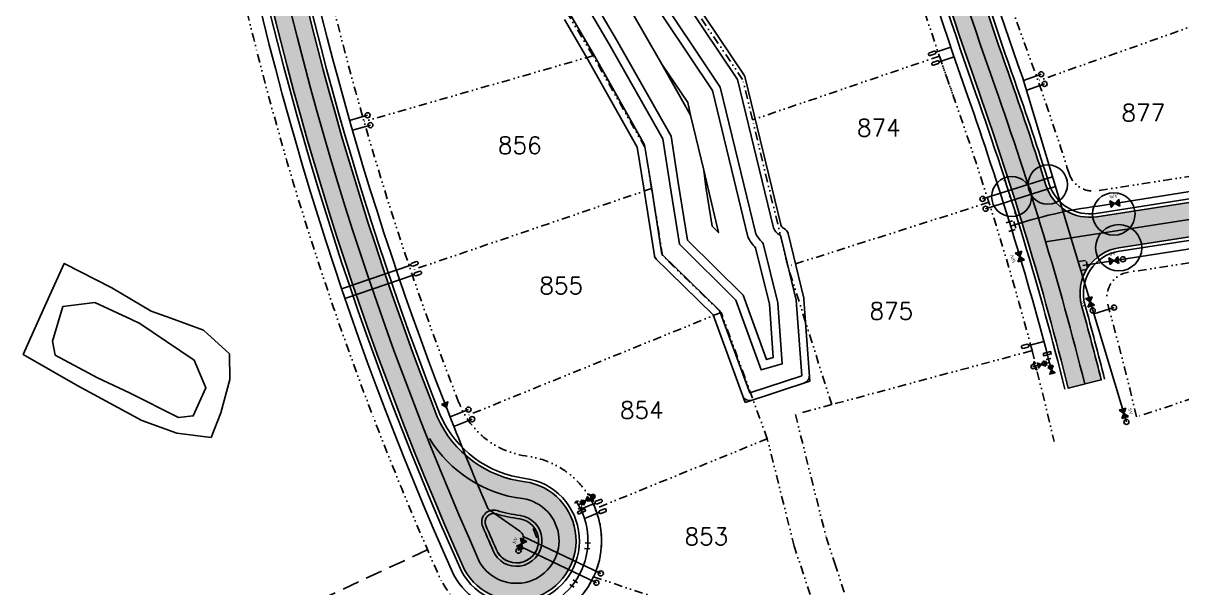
# Model space of a CAD drawing. Header units: feet. Extents: x 2247650 to 2249098, y 83114 to 84783.
# Drawn here: x 2247650 to 2248331, y 83477 to 83808 of the extents above; entities that cross this region are included whole.
import ezdxf
from ezdxf.enums import TextEntityAlignment as Align

# ---------------------------------------------------------------- set-up
doc = ezdxf.new("R2010")
doc.units = ezdxf.units.FT
doc.header["$MEASUREMENT"] = 0
doc.linetypes.add('DASHED', pattern=[0.75, 0.5, -0.25])
doc.linetypes.add('DIVIDE', pattern=[1.25, 0.5, -0.25, 0, -0.25, 0, -0.25])
for name, color, linetype in [('BARSCALE', 3, 'Continuous'), ('C-TEXT-LOT-NUMBERS', 1, 'Continuous'), ('CURB-BOC', 3, 'Continuous'), ('CURB-EOP', 2, 'Continuous'), ('LINES-GRADING-NO PLOT', 6, 'Continuous'), ('MODEL-GRADING', 7, 'Continuous'), ('P-UTIL-SS', 2, 'Continuous'), ('ROAD-CL-PROPOSED', 2, 'Continuous'), ('SC-STORMWATER', 30, 'Continuous'), ('SEWER-PRESSURE-PROPOSED', 4, 'ECEC PR PS'), ('SL-BOUNDARY', 6, 'Continuous'), ('SL-CALCULATED', 7, 'DIVIDE'), ('SL-DITCH-TOP', 151, 'ECEC EX TD'), ('SL-EASEMENTS', 1, 'DASHED'), ('SL-PONDS', 5, 'Continuous'), ('TEXT-WATER-PROPOSED', 3, 'Continuous'), ('WATERLINE-PROPOSED', 5, 'ECEC PR W'), ('WATERLINE-SERVICE', 3, 'Continuous')]:
    doc.layers.add(name, color=color, linetype=linetype)
doc.styles.add('ECES TIMES', font='times.ttf', dxfattribs={"width": 0.9990000000000001, "height": 0.1})
doc.styles.add('LINESHAPE', font='txt.shx')
doc.styles.get("Standard").update_dxf_attribs({"font": 'simplex.shx'})
doc.styles.add('TIMES', font='times.ttf', dxfattribs={"height": 4.800000000000001})
doc.linetypes.add('ECEC EX TD', pattern='A,0.4,-0.1,0.4,-0.1,0.4,-0.1,0.4,-0.1,0.4,-0.1,["TD",LINESHAPE,S=0.09,R=180,X=0.09,Y=0.04],-0.11', length=2.61)
doc.linetypes.add('ECEC PR PS', pattern='A,2.5,-0.2,[" PS ",TIMES,S=0.02,R=0,X=-0.185,Y=-0.045],-0.1', length=2.8)
doc.linetypes.add('ECEC PR W', pattern='A,2.5,-0.2,[" W ",TIMES,S=0.02,R=0,X=-0.165,Y=-0.045],-0.05', length=2.75)

# ---------------------------------------------------------------- blocks, each defined once
blk = doc.blocks.new('A$C793941FC')
at = {"layer": 'WATERLINE-PROPOSED'}
h = blk.add_hatch(color=3, dxfattribs=at)
h.dxf.hatch_style = 1
h.paths.add_polyline_path([(6.229723403805565e-10, -3.334921783171296e-10), (2.900080344639719, -1.552483360341284), (2.233187296427786, 2.415273295890074)])
h.paths.add_polyline_path([(-2.900080344639719, 1.552483360341285), (-2.233187294565142, -2.415273295890075), (6.229723403805565e-10, -3.334920117836759e-10)])
at = {"layer": 'WATERLINE-PROPOSED', "color": 3, "linetype": 'Continuous', "lineweight": -2}
for p, q in [((-2.900080344639719, 1.552483360341284), (2.900080344639719, -1.552483360341284)), ((-2.233187294565141, -2.415273295890074), (-2.900080344639719, 1.552483360341284)), ((2.233187296427786, 2.415273295890074), (-2.233187294565141, -2.415273295890074)), ((2.900080344639719, -1.552483360341284), (2.233187296427786, 2.415273295890074))]:
    blk.add_line(p, q, dxfattribs=at)
at = {"layer": 'WATERLINE-PROPOSED', "color": 1, "linetype": 'Continuous', "lineweight": -2, "style": 'ECES TIMES', "width": 0.9990000000000001}
blk.add_text('WV', height=2, rotation=9.540988366794464, dxfattribs=at).set_placement((-0.5344977872446179, 3.140702776785474), align=Align.CENTER)
blk = doc.blocks.new('A$C06C51456')
at = {"layer": 'WATERLINE-PROPOSED', "color": 3, "linetype": 'Continuous', "lineweight": -2}
for p, q in [((-2.233187295030802, -2.415273295890074), (-2.90008034510538, 1.552483360341284)), ((2.900080344174057, -1.552483360341284), (2.233187295962125, 2.415273295890074))]:
    blk.add_line(p, q, dxfattribs=at)
at = {"layer": 'WATERLINE-PROPOSED', "color": 3, "flags": 128}
blk.add_lwpolyline([(-1.552483359817415, -2.900080345571041), (2.415273296646774, -2.233187295496464)], dxfattribs=at)
blk = doc.blocks.new('A$C1994128B')
at = {"layer": 'SEWER-PRESSURE-PROPOSED'}
h = blk.add_hatch(color=2, dxfattribs=at)
h.dxf.hatch_style = 1
h.paths.add_polyline_path([(-1.883814336266369, -2.696648686382106), (-4.440892098500626e-16, 0), (-3.08433525217697, 1.143480055063264)])
at = {"layer": 'SEWER-PRESSURE-PROPOSED', "color": 2, "linetype": 'Continuous', "flags": 128}
blk.add_lwpolyline([(-1.883814336266369, -2.696648686382105), (-3.08433525217697, 1.143480055063264), (0, 0)], close=True, dxfattribs=at)
blk = doc.blocks.new('A$C74F005D0')
at = {"layer": 'SEWER-PRESSURE-PROPOSED'}
h = blk.add_hatch(color=2, dxfattribs=at)
h.dxf.hatch_style = 1
h.paths.add_polyline_path([(2.14640971663016e-10, -6.79617362386864e-10), (0.9906714227981865, -3.136756401407183), (3.28517286432907, 0.1682553013524738)])
h.paths.add_polyline_path([(-0.990671422798187, 3.136756401407184), (-3.285172862932086, -0.1682553026621463), (2.14640971663016e-10, -6.796172513645615e-10)])
at = {"layer": 'SEWER-PRESSURE-PROPOSED', "color": 2, "linetype": 'Continuous', "lineweight": -2}
for p, q in [((-3.285172862932086, -0.1682553026621463), (-0.9906714227981865, 3.136756401407183)), ((3.28517286432907, 0.1682553013524739), (-3.285172862932086, -0.1682553026621463)), ((-0.9906714227981865, 3.136756401407183), (0.9906714227981865, -3.136756401407183)), ((0.9906714227981865, -3.136756401407183), (3.28517286432907, 0.1682553013524739))]:
    blk.add_line(p, q, dxfattribs=at)
at = {"layer": 'SEWER-PRESSURE-PROPOSED', "color": 2, "linetype": 'Continuous', "lineweight": -2, "style": 'ECES TIMES', "width": 0.9990000000000001}
blk.add_text('SV', height=2, rotation=325.2297198034204, dxfattribs=at).set_placement((1.811494105961174, 2.62072335841367), align=Align.CENTER)
blk = doc.blocks.new('A$C26D345D0')
at = {"layer": 'SEWER-PRESSURE-PROPOSED', "color": 2, "linetype": 'Continuous', "lineweight": -2}
for p, q in [((-3.286233744118363, -0.1460765850788448), (-0.9694757796823978, 3.14337196413544)), ((0.9694757787510753, -3.143371963480604), (3.286233744584024, 0.1460765844240086))]:
    blk.add_line(p, q, dxfattribs=at)
at = {"layer": 'SEWER-PRESSURE-PROPOSED', "color": 2, "linetype": 'Continuous', "flags": 128}
blk.add_lwpolyline([(-3.143371963873506, -0.9694757803081302), (0.1460765851661563, -3.286233744802303)], dxfattribs=at)
blk = doc.blocks.new('FIRE HYDRANT')
at = {"layer": 'WATERLINE-PROPOSED', "linetype": 'Continuous'}
h = blk.add_hatch(color=3, dxfattribs=at)
h.dxf.hatch_style = 1
h.paths.add_polyline_path([(7.282214208971709, -5.980187426743214), (4.038066209759563, -10.17728956202336), (7.282214208971709, -10.17728956179053), (4.038066209759563, -5.980187424880569)])
edge = h.paths.add_edge_path()
edge.add_arc((5.664920657873154, -3.188958893719246), 1.259227396750154, 0, 360)
edge = h.paths.add_edge_path()
edge.add_line((4.565457385033369, -3.802827080435236), (3.206446042750031, -4.561609886775841))
edge.add_line((3.206446042750031, -4.561609886775841), (3.411068764515221, -4.928097648502444))
edge.add_line((3.411068764515221, -4.928097648502444), (4.83316195057705, -4.134094078282942))
edge.add_line((6.815693170297891, -3.700208600101178), (8.23812622204423, -4.332147989378427))
edge.add_line((8.23812622204423, -4.332147989378427), (8.067709646653384, -4.715738823128049))
edge.add_line((8.067709646653384, -4.715738823128049), (6.579674704000354, -4.05465471111529))
at = {"layer": 'WATERLINE-PROPOSED', "color": 3, "linetype": 'Continuous', "flags": 128}
for points in [[(4.565457385033369, -3.802827080435236), (3.206446042750031, -4.561609886775841), (3.411068764515221, -4.928097648502444), (4.83316195057705, -4.134094078282942)], [(6.815693170297891, -3.700208600101178), (8.23812622204423, -4.332147989378427), (8.067709646653384, -4.715738823128049), (6.579674704000354, -4.05465471111529)]]:
    blk.add_lwpolyline(points, dxfattribs=at)
blk.add_lwpolyline([(7.282214208971709, -5.980187426743214), (4.038066209759563, -10.17728956202336), (7.282214208971709, -10.17728956179053), (4.038066209759563, -5.980187424880569)], close=True, dxfattribs=at)
at = {"layer": 'WATERLINE-PROPOSED', "color": 3, "linetype": 'Continuous'}
for points in [[(5.660140210296959, -3.084132212403347), (5.660140210296959, -13.07334477193945)], [(3.622492637950927, -11.7149130571197), (3.622492637950927, -14.43177648629353)], [(4.301708494778723, -11.22800804879807), (7.018571925349534, -11.22800804833241)], [(7.697787781711668, -11.71491305758536), (7.697787781246006, -14.43177648745768)]]:
    blk.add_lwpolyline(points, dxfattribs=at)
blk.add_circle((5.664920657873154, -3.188958893719246), 1.259227396750154, dxfattribs=at)
blk = doc.blocks.new('WATER SERVICE')
at = {"layer": 'WATERLINE-SERVICE'}
blk.add_lwpolyline([(-0.8999999999068677, 3.75, -0.8333333334195668), (0.8999999999068677, 3.75), (0.8999999999068677, 0.75, -0.8333333336748219), (-0.8999999999068677, 0.75)], format="xyb", close=True, dxfattribs=at)

msp = doc.modelspace()

# ---------------------------------------------------------------- hatches: boundary and pattern name
at = {"layer": 'BARSCALE'}
h = msp.add_hatch(color=254, dxfattribs=at)
h.dxf.hatch_style = 1
edge = h.paths.add_edge_path()
edge.add_arc((2247728.607661548, 84674.79272150634), 26.23232043521812, 68.57558733223327, 110.2857321461064)
edge.add_line((2247719.512861313, 84699.39799013108), (2247720.091914, 84705.047511))
edge.add_line((2247720.091914, 84705.047511), (2247714.097453, 84707.59810799999))
edge.add_line((2247714.097453, 84707.59810799999), (2247723.802348575, 84727.8306714976))
edge.add_line((2247723.802348575, 84727.8306714976), (2247724.78258041, 84727.36048651063))
edge.add_line((2247724.78258041, 84727.36048651063), (2247779.55605087, 84702.34520497073))
edge.add_arc((2247749.229675849, 84635.94256211568), 73.00000000000175, 55.81559174945761, 65.45361437732208, ccw=False)
edge.add_line((2247790.245330712, 84696.3306077556), (2247843.396521499, 84660.23023599916))
edge.add_arc((2248657.419297662, 85683.08470920192), 1307.235385637401, 231.4860190260196, 237.3507923342248)
edge.add_line((2247952.173500864, 84582.40640944264), (2248101.218673038, 84488.60933314716))
edge.add_arc((2248115.599560679, 84511.46081166973), 27.00000000000418, 237.8169806304406, 319.4813390086776)
edge.add_arc((2248307.949470527, 84347.070092631), 226.0272639943585, 95.60347505689288, 139.481339009, ccw=False)
edge.add_arc((2248328.152838859, 84139.85473027512), 434.2251846789575, 87.13961809053382, 95.58680223314508, ccw=False)
edge.add_line((2248349.82169489, 84573.53891454726), (2248348.823647941, 84553.56383251268))
edge.add_arc((2248328.152838859, 84139.85473027514), 414.2251846789425, 87.13961809051686, 95.58680223315179)
edge.add_arc((2248307.945917918, 84347.07583486238), 206.0212031806931, 95.60426626120615, 135.9941902761762)
edge.add_arc((2248179.181451839, 84471.44746934439), 26.99999999966781, 135.9941902751385, 237.8169806301117)
edge.add_line((2248164.800564198, 84448.59599082211), (2248272.997140551, 84380.50574422762))
edge.add_arc((2248800.308012452, 85218.40640531419), 990.0173096841814, 237.8168138628561, 238.9023912971567)
edge.add_line((2248288.966456708, 84370.66582775307), (2248278.636505134, 84353.54005476409))
edge.add_arc((2248800.306408773, 85218.40380268528), 1010.014252786197, 237.8168155223002, 238.90239295662332, ccw=False)
edge.add_line((2248262.344631188, 84363.57872309984), (2248154.264984841, 84431.59538332753))
edge.add_arc((2248139.884034604, 84408.74394419811), 26.99999999991908, 57.8168236823758, 159.8520917690012)
edge.add_arc((2248307.943040761, 84347.08369037253), 206.0134532713036, 159.8520917689189, 186.6400296927553)
edge.add_arc((2250608.415339468, 84614.8730489876), 2522.019484717076, 186.6397308942743, 193.7228557846362)
edge.add_arc((2248184.359239319, 84023.63105082249), 26.91001433073338, 195.1785800293746, 285.5865354790165)
edge.add_arc((2248326.780768117, 83505.9167084733), 510.037121913155, 96.14371782106463, 105.37058143142289, ccw=False)
edge.add_line((2248272.195197835, 84013.02446945358), (2248595.229246812, 84047.79575186127))
edge.add_arc((2248553.492131381, 84435.53424042907), 389.9783613501587, 276.1438009653874, 281.3714667568084)
edge.add_line((2248630.383830203, 84053.21135467205), (2248634.327212363, 84033.6039648116))
edge.add_arc((2248553.49204165, 84435.53482290778), 409.9789500865838, 276.1437971128137, 281.3714629042223, ccw=False)
edge.add_line((2248597.369676338, 84027.91061767907), (2248274.335652635, 83993.13933799186))
edge.add_arc((2248326.780768118, 83505.91670847357), 490.0371219130059, 96.14371782116145, 105.5009627093766)
edge.add_arc((2248203.031982415, 83952.11130089527), 27.00000000009651, 105.5009627084841, 195.4046224367584)
edge.add_arc((2250608.415339588, 84614.8730490154), 2522.019484841369, 195.4046224373526, 199.4669163677239)
edge.add_arc((2246373.286806886, 83117.87714053955), 1969.896636215834, 17.594206461275007, 19.46718441703672, ccw=False)
edge.add_arc((2248276.771089524, 83721.48608802084), 27.00000000020555, 197.5942064613278, 278.8261472969872)
edge.add_line((2248280.913883251, 83694.80580953391), (2248544.519434517, 83735.73729473975))
edge.add_arc((2248239.1625168, 85702.21752894574), 1990.047074498608, 278.8264518689996, 284.2373237014105)
edge.add_line((2248728.592408353, 83773.29406235249), (2248791.446296523, 83789.21933607211))
edge.add_line((2248791.446296523, 83789.21933607211), (2248834.768849309, 83800.1959602943))
edge.add_line((2248834.768849309, 83800.1959602943), (2248839.681025039, 83780.80857961522))
edge.add_line((2248839.681025039, 83780.80857961522), (2248796.358472253, 83769.83195539303))
edge.add_line((2248796.358472253, 83769.83195539303), (2248733.504584083, 83753.90668167341))
edge.add_arc((2248239.176890477, 85702.14701933463), 2009.975194363451, 278.8263549117743, 284.23722674419326, ccw=False)
edge.add_line((2248547.588258862, 83715.97413919376), (2248293.865080609, 83676.57714445196))
edge.add_arc((2248298.007874337, 83649.89686596519), 27.00000000002106, 98.82614729801578, 195.4515407109357)
edge.add_arc((2246373.286806084, 83117.87714032075), 1969.896637047628, 14.138498822543113, 15.451540711059181, ccw=False)
edge.add_line((2248283.511538722, 83599.057180919), (2248264.117376646, 83594.17184803865))
edge.add_arc((2246373.286806889, 83117.87714052811), 1949.896636216178, 14.13849882241527, 19.4671844173866)
edge.add_arc((2250608.415746775, 84614.87314341242), 2542.019900209687, 186.6397319509578, 199.466917424095, ccw=False)
edge.add_arc((2248307.942891275, 84347.08372413953), 226.0133086917348, 156.300606668632, 186.6400161835723, ccw=False)
edge.add_arc((2248076.266992085, 84448.77940796938), 26.99999999982735, 336.3006066681692, 417.8168084760404)
edge.add_line((2248090.647948386, 84471.63084328207), (2247941.452388995, 84565.5225612289))
edge.add_arc((2248657.419297691, 85683.08470923975), 1327.235385685018, 233.27781149871288, 237.3543181626198, ccw=False)
edge.add_arc((2247847.673750195, 84597.60526302643), 26.99999999974542, 53.27781150404049, 151.3746947165585)
edge.add_arc((2248243.45876579, 84381.58944790596), 477.8975614835069, 151.3746947169763, 175.6735874551015)
edge.add_arc((2249668.873691254, 84273.98091153249), 1907.368545337889, 175.6804703171542, 201.4243044113417)
edge.add_arc((2247952.652063048, 83603.78030387861), 65.00000000424285, 204.0668436126494, 262.9755564500352)
edge.add_arc((2247939.840233526, 83504.60383232939), 35.0037778772877, -150.9546150707664, 82.01452078145257, ccw=False)
edge.add_arc((2249668.663900529, 84273.97338171219), 1927.159917681944, 175.6797058773207, 204.0819533426016, ccw=False)
edge.add_arc((2248243.458765795, 84381.5894479016), 497.89756148819, 150.3259076804307, 175.6735874546167, ccw=False)
edge.add_arc((2247787.398609399, 84641.4482245563), 27.00000000000803, 330.32609848544, 415.8155917481297)
edge.add_line((2247802.568783116, 84663.78352910768), (2247775.292358196, 84682.30971949139))
edge.add_line((2247775.292358196, 84682.30971949139), (2247774.241938117, 84683.02316644859))
edge.add_arc((2247730.978850112, 84619.32618680006), 77.00000000029358, 55.81559175039202, 68.57558733287732)
edge.add_line((2247759.104906285, 84691.00550713866), (2247738.189631913, 84699.21239552842))
at = {"layer": 'WATERLINE-PROPOSED', "linetype": 'Continuous'}
h = msp.add_hatch(color=3, dxfattribs=at)
h.dxf.hatch_style = 1
h.paths.add_polyline_path([(2248252.149958058, 83606.41098585802), (2248256.380091576, 83603.21002772155), (2248253.249180884, 83602.3603839875), (2248255.28086875, 83607.2606295937)])

# ---------------------------------------------------------------- linework, layer by layer
at = {"layer": 'CURB-BOC'}
for p, q in [((2248544.212550402, 83737.7136100334), (2248280.607009642, 83696.78212645886)), ((2248294.171954219, 83674.60082752703), (2248547.895132472, 83713.99782226881))]:
    msp.add_line(p, q, dxfattribs=at)
msp.add_lwpolyline([(2247928.841493182, 83497.6665454008, -0.002286331135395774), (2247921.814785857, 83513.60998040176, -0.6376994244337474), (2247927.826086524, 83520.39762647869, 0.04102303063231957), (2247941.772755033, 83517.46321021898, -1.557845955387815)], format="xyb", close=True, dxfattribs=at)
for centre, radius, start, end in [((2249668.66432932, 84273.97345638633), 1929.16033961857, 175.6797027050919, 204.0844894681494), ((2249668.873158001, 84273.98083137076), 1905.368019652039, 175.6804739304312, 201.4243080246188), ((2250608.415787413, 84614.87315283502), 2544.019941664864, 186.6397320559217, 199.46691752906), ((2250608.415213656, 84614.87300945981), 2520.019352925674, 195.4046223308896, 199.4669162612611), ((2246373.286806884, 83117.87714053044), 1971.896636220049, 17.59420646151374, 19.46718441727435), ((2246373.286806888, 83117.87714053143), 1947.896636216084, 14.13849882231531, 19.46718441728418), ((2248276.771089524, 83721.48608802086), 25.00000000006766, 197.5942064611371, 278.8261472961586), ((2248298.007874337, 83649.89686596498), 25.00000000023403, 98.82614729719785, 195.4515407103752), ((2246373.286806082, 83117.87714032677), 1971.896637047251, 14.13849882236566, 15.45154071088095), ((2247952.652063048, 83603.78030387824), 63.00000000388997, 204.0668436123631, 262.9904802930751), ((2247939.840233526, 83504.60383232943), 37.00377787701962, 208.909341919534, 82.04105627276613)]:
    msp.add_arc(centre, radius, start, end, dxfattribs=at)
at = {"layer": 'CURB-EOP', "color": 2, "flags": 128}
for points in [[(2247766.922990881, 84417.64127870215, 0.1128035077070231), (2247893.302492221, 83577.27316440381, 0.2628521483290169), (2247944.703032818, 83539.26818936552, -1.615495750804788), (2247909.238691523, 83487.6094187559, -0.1245665429357114), (2247746.979981612, 84419.15004684438, -0.1110533027698723)], [(2248547.588258862, 83715.97413919376), (2248293.865080609, 83676.57714445196, 0.448502389200453), (2248271.983758777, 83642.7034377597, -0.00572928872905746), (2248283.511538722, 83599.057180919), (2248264.117376646, 83594.17184803865, 0.02325496779461956), (2248211.712768106, 83767.7131791185, -0.05602767037964856), (2248083.445623445, 84320.94960003375, -0.1331594143283213)], [(2248597.369676338, 84027.91061767907), (2248274.335652635, 83993.13933799186, 0.0408513850758884), (2248195.816109096, 83978.12920189144, 0.4137211613306105), (2248177.001985039, 83944.9391856844, 0.01772695758657331), (2248230.569418526, 83774.3785174397, -0.00817258998147607), (2248251.034116113, 83713.32470335696, 0.370069679019389), (2248280.913883251, 83694.80580953391), (2248544.519434517, 83735.73729473975, 0.02361376984428499)]]:
    msp.add_lwpolyline(points, format="xyb", dxfattribs=at)
msp.add_lwpolyline([(2247927.071362654, 83496.725425939, -0.002304441835803325), (2247919.980977694, 83512.81176512949, -0.6376994244436461), (2247928.396798628, 83522.31446963723, 0.0410902013215934), (2247942.045475087, 83519.44466317713, -1.567774854999398)], format="xyb", close=True, dxfattribs=at)
at = {"layer": 'LINES-GRADING-NO PLOT', "color": 3, "elevation": 31.5, "flags": 128}
msp.add_lwpolyline([(2247949.49628529, 83970.5358059156), (2247984.806413018, 83975.67781336744), (2247989.154839485, 83948.97953593162), (2248007.215820745, 83907.93116055973), (2248010.697729152, 83888.09816109588, 0.1210442800586366), (2248013.860649012, 83879.60661882862), (2248013.622320162, 83830.80799833991), (2248054.943987982, 83768.82661278939), (2248075.732792215, 83683.08197312352, 0.07143584089884142), (2248080.364792144, 83676.60586609296), (2248088.443268584, 83643.42663413168), (2248090.667626915, 83612.11434920694), (2248086.784193801, 83610.97730347501), (2248073.041965688, 83648.68334782256), (2248040.264047274, 83681.07321413606), (2248034.9344422, 83714.85427479088), (2248030.66777097, 83742.148222528), (2247998.716898985, 83798.70290781149), (2247972.702233227, 83842.72566496195), (2247975.883765638, 83914.8879513001), (2247949.497023459, 83967.18592262687)], format="xyb", close=True, dxfattribs=at)
at = {"layer": 'LINES-GRADING-NO PLOT', "color": 3, "elevation": 34.5, "flags": 128}
msp.add_lwpolyline([(2248029.403345545, 83835.64680328772), (2248069.826639545, 83775.34708805432), (2248090.729831577, 83689.13064921848, 0.239066572900545), (2248095.050402067, 83683.92401367884), (2248104.307639243, 83645.9034757843), (2248107.462282943, 83601.49556680005), (2248076.886952545, 83591.4077251864), (2248059.239741699, 83639.8282949254), (2248025.309055927, 83672.91197122615), (2248019.128169362, 83712.37196408185), (2248015.150950877, 83737.08581934508), (2247984.86297211, 83790.69709818288), (2247956.672589285, 83838.75170103316)], format="xyb", dxfattribs=at)
at = {"layer": 'LINES-GRADING-NO PLOT', "flags": 128}
msp.add_lwpolyline([(2248018.629719369, 83832.31080060225), (2248059.594816595, 83770.86426130967), (2248080.442618654, 83684.87628166244, 0.07916160293441865), (2248084.888383766, 83679.16246646043), (2248093.400884415, 83644.20064714813), (2248095.940652173, 83608.44834477112), (2248083.691305908, 83604.86181025981), (2248068.728770691, 83645.9161437922), (2248035.581143058, 83678.67134240136), (2248029.994981938, 83714.07855269431), (2248025.867964086, 83740.47913607571), (2247994.387546836, 83796.20109230254), (2247967.641631615, 83841.46129058879)], format="xyb", dxfattribs=at)
at = {"layer": 'LINES-GRADING-NO PLOT', "elevation": 23.5, "flags": 128}
for points in [[(2248025.290598806, 83784.4136570082), (2247997.593132459, 83832.4296205896)], [(2248050.019811902, 83722.1200388954), (2248042.028002709, 83754.4586870186)]]:
    msp.add_lwpolyline(points, dxfattribs=at)
at = {"layer": 'LINES-GRADING-NO PLOT', "color": 3, "elevation": 23.5, "flags": 128}
for points in [[(2248042.02800271, 83754.45868701857), (2248025.290598806, 83784.41365700842), (2248040.478226204, 83761.79646439776)], [(2248051.146994933, 83712.40873821882), (2248050.019811903, 83722.12003889524), (2248058.529857274, 83685.55104499929), (2248054.890364387, 83689.2729573183)]]:
    msp.add_lwpolyline(points, close=True, dxfattribs=at)
at = {"layer": 'MODEL-GRADING'}
for p, q in [((2248033.913373498, 83837.00062894728, 36.00000000046566), (2248073.564459814, 83777.85282140737, 36)), ((2247980.963017326, 83788.45172640309, 35.99999999953434), (2247967.962851668, 83810.61239734897, 36)), ((2248010.836260941, 83735.57455009408, 36), (2247980.963017326, 83788.45172640309, 35.99999999953434)), ((2248073.564459814, 83777.85282140737, 36), (2248073.946107757, 83777.15816001315, 36)), ((2248073.946107757, 83777.15816001315, 36), (2248074.199939035, 83776.40739534982, 36)), ((2248074.199939035, 83776.40739534982, 36), (2248095.103131067, 83690.19095651386, 36)), ((2248014.683836151, 83711.66627922934, 36), (2248010.836260941, 83735.57455009408, 36)), ((2248021.09506479, 83670.7357373626, 36.00000000001505), (2248014.683836151, 83711.66627922934, 36)), ((2248095.103131067, 83690.19095651386, 36), (2248095.118068746, 83690.1273309812, 36)), ((2248095.118068746, 83690.1273309812, 36), (2248095.351514473, 83689.46973119397, 36.00009623309597)), ((2248095.351514473, 83689.46973119397, 36.00009623309597), (2248095.731592896, 83688.88429220347, 36.00017418060452)), ((2248095.731592896, 83688.88429220347, 36.00017418060452), (2248096.236813634, 83688.403261784, 36.00009629642591)), ((2248096.236813634, 83688.403261784, 36.00009629642591), (2248096.839234275, 83688.05318784947, 36)), ((2248096.839234275, 83688.05318784947, 36), (2248097.735297924, 83687.53529004054, 35.99999936018139)), ((2248097.735297924, 83687.53529004054, 35.99999936018139), (2248098.49009009, 83686.82548668655, 35.99999997438863)), ((2248098.49009009, 83686.82548668655, 35.99999997438863), (2248099.062952208, 83685.9610313992, 35.99999999348074)), ((2248099.062952208, 83685.9610313992, 35.99999999348074), (2248099.422668532, 83684.98857272742, 36)), ((2248099.422668532, 83684.98857272742, 36), (2248108.679905707, 83646.96803483274, 36)), ((2248021.031899389, 83671.51342729852, 35.99999974714592), (2248020.863264374, 83672.21559671406, 36)), ((2248021.310596209, 83670.84743257053, 35.99999999906868), (2248021.031899389, 83671.51342729852, 35.99999974714592)), ((2248055.36327973, 83637.32295761397, 35.99999999953434), (2248021.09506479, 83670.73573736264, 36.00000000001505)), ((2248021.692515691, 83670.23416756839, 35.9999998412095), (2248021.310596209, 83670.84743257053, 35.99999999906868)), ((2248022.167544091, 83669.69003029168, 36), (2248021.692515691, 83670.23416756839, 35.9999998412095)), ((2248108.679905707, 83646.96803483274, 36), (2248108.79632768, 83646.22234269418, 35.99999999953434)), ((2248108.79632768, 83646.22234269418, 35.99999999953432), (2248112.199219766, 83598.31984199888, 35.9999999995683)), ((2248074.153149914, 83585.76714929908, 36), (2248055.36327973, 83637.32295761397, 35.99999999953434)), ((2248111.81162193, 83600.3409035108, 35.99999988684431), (2248111.56197362, 83599.64016182069, 35.99999967729673)), ((2248111.942246946, 83601.0714145028, 35.99999935692176), (2248111.81162193, 83600.3409035108, 35.99999988684431)), ((2248111.95097138, 83601.81443371018, 35.99999999953434), (2248111.942246946, 83601.0714145028, 35.99999935692176)), ((2248112.199219766, 83598.31984199882, 35.99999999999999), (2248074.153149914, 83585.76714929902, 35.99999999999999)), ((2248109.557166353, 83597.51292166067, 35.99999995576218), (2248108.872227207, 83597.22215397563, 36)), ((2248110.185096081, 83597.91279026447, 35.99999996647239), (2248109.557166353, 83597.51292166067, 35.99999995576218)), ((2248110.738080426, 83598.41025470803, 35.99999999487773), (2248110.185096081, 83597.91279026447, 35.99999996647239)), ((2248111.201456489, 83598.9918561643, 35.99999947240576), (2248110.738080426, 83598.41025470803, 35.99999999487773)), ((2248111.56197362, 83599.64016182069, 35.99999967729673), (2248111.201456489, 83598.9918561643, 35.99999947240576)), ((2248073.03201819, 83589.08620192902, 35.99999959673733), (2248072.658997444, 83589.86681776866, 36)), ((2248073.547779463, 83588.39111733437, 35.99999999254942), (2248073.03201819, 83589.08620192902, 35.99999959673733)), ((2248074.186241627, 83587.80826060101, 35.99999943561852), (2248073.547779463, 83588.39111733437, 35.99999999254942)), ((2248074.925157636, 83587.3578658686, 35.99999999115244), (2248074.186241627, 83587.80826060101, 35.99999943561852)), ((2248075.735580497, 83587.05751569383, 35.9999992675148), (2248074.925157636, 83587.3578658686, 35.99999999115244)), ((2248076.589163627, 83586.91758913686, 35.99999999953434), (2248075.735580497, 83587.05751569383, 35.9999992675148)), ((2248077.45338822, 83586.94351956388, 35.99999930430204), (2248076.589163627, 83586.91758913686, 35.99999999953434)), ((2248078.296896809, 83587.13431236194, 36), (2248077.45338822, 83586.94351956388, 35.99999930430204))]:
    msp.add_line(p, q, dxfattribs=at)
at = {"layer": 'P-UTIL-SS'}
for p, q in [((2248248.211715711, 83778.43789803889), (2248237.759917712, 83774.77208450672)), ((2248250.203703896, 83772.7584334556), (2248239.77340152, 83769.10015919495)), ((2247852.315293424, 83754.35978295654), (2247841.789373483, 83751.33033562929)), ((2247853.979942469, 83748.57590204151), (2247843.453824388, 83745.54639768788)), ((2248213.746126885, 83705.24279484805, 40.5545590472434), (2248254.814231044, 83718.27885011364, 40.5545590472434)), ((2248215.56706699, 83699.50620073499, 40.5545590472434), (2248256.554275502, 83712.51657767576, 40.5545590472434)), ((2248291.064190995, 83641.4711031206), (2248279.110713811, 83637.81943866948)), ((2247911.655832866, 83581.60542437574), (2247900.811812827, 83577.31225016023)), ((2247913.87132783, 83576.00936174672), (2247903.026447629, 83571.71584699067)), ((2247989.388107583, 83485.42395986203), (2247943.413506686, 83507.33464477974)), ((2247986.798745567, 83479.99077118206), (2247942.686791411, 83501.0137514745))]:
    msp.add_line(p, q, dxfattribs=at)
for centre in [(2248248.211715711, 83778.43789803889), (2248250.203703896, 83772.7584334556), (2247852.315293424, 83754.35978295654), (2247853.979942469, 83748.57590204151), (2248213.746126885, 83705.24279484805, 40.5545590472434), (2248215.56706699, 83699.50620073499, 40.5545590472434), (2248296.283981169, 83669.86885637956), (2248278.5233428, 83639.76455666545), (2248291.064190995, 83641.4711031206), (2247911.655832866, 83581.60542437574), (2247913.87132783, 83576.00936174672), (2248298.27985942, 83574.3395437264), (2247941.028116524, 83498.77034224215), (2247989.388107583, 83485.42395986203), (2247986.798745567, 83479.99077118206)]:
    msp.add_circle(centre, 1.5, dxfattribs=at)
at = {"layer": 'ROAD-CL-PROPOSED', "color": 2, "flags": 128}
for points in [[(2247837.465835684, 84652.1698817956, 0.1287934867542471), (2247756.951486247, 84418.39566277327, 0.1245043963740172), (2247918.176875361, 83492.11832788805, 1.598605096609689), (2247943.38694204, 83529.35478719693, -0.2279413657192764), (2247888.732166549, 83564.54706755775)], [(2248273.814457684, 83596.61451447883, 0.02325496779461322), (2248221.141093316, 83771.0458482791, -0.05602767037965569), (2248093.378551688, 84322.1058597474, -0.170647995634188), (2248124.946246787, 84461.86167340737, -0.111199127409862)], [(2248837.224937174, 83790.50226995476), (2248793.902384388, 83779.52564573257), (2248731.048496218, 83763.60037201295, -0.02361376984430255), (2248546.053846689, 83725.85571696675), (2248250.837065179, 83680.01578200744)]]:
    msp.add_lwpolyline(points, format="xyb", dxfattribs=at)
at = {"layer": 'ROAD-CL-PROPOSED', "color": 2}
for centre, radius, start, end in [((2247926.399306264, 83515.60551858251), 5, 73.41986730781177, 203.5224043508129), ((2247952.652063048, 83603.78030387823), 87.00000000380251, 253.4198673056432, 262.8317531248449), ((2247939.840233526, 83504.60383232929), 13.00377787744771, 211.6746282626284, 81.54809947235728)]:
    msp.add_arc(centre, radius, start, end, dxfattribs=at)
at = {"layer": 'SC-STORMWATER', "color": 6}
for centre, radius in [((2248252.116647309, 83713.69396816668), 11.5838048921255), ((2248230.826067418, 83706.66027997716), 11.74528149420935), ((2248290.863195316, 83696.43988006221), 12.49863801350192), ((2248293.782068111, 83676.62545457858), 13.56506119492434)]:
    msp.add_circle(centre, radius, dxfattribs=at)
at = {"layer": 'SEWER-PRESSURE-PROPOSED', "ltscale": 40, "flags": 128}
for points in [[(2247841.470162713, 84626.8437575675, 0.1186279848275821), (2247773.903044125, 84417.11320985244, 0.1120162831446458), (2247897.668821059, 83585.33447024284, 0.113073119508281)], [(2248298.27985942, 83574.33954372634), (2248237.169246173, 83776.71138585212, -0.02507794539146701), (2248165.165511318, 84018.33865286967, -0.0120308147195933), (2248139.158510308, 84137.23564332236, -0.01226925246147879)], [(2248272.620476989, 83666.19449380791), (2248548.662316496, 83709.05702995643, 0.01933782283326655), (2248701.732406737, 83738.92738609461, 0.01933782283326655)], [(2247898.616987118, 83582.91059294922, 0.008343867450933943), (2247922.532422665, 83524.51928593856, 0.1406719782391076), (2247924.277656169, 83522.3826085054), (2247941.79087873, 83510.23624720178, -0.3652102467980443), (2247943.473120608, 83504.01504839056), (2247941.028116524, 83498.77034224215)]]:
    msp.add_lwpolyline(points, format="xyb", dxfattribs=at)
at = {"layer": 'SL-BOUNDARY'}
for p, q in [((2248226.323306301, 83715.98722426328, 37.73), (2248227.038241566, 83716.21393851275)), ((2248229.34607756, 83706.45502336787, 37.73), (2248230.061012825, 83706.68173761734)), ((2248232.36884882, 83696.92282247246, 37.73), (2248233.083784085, 83697.14953672193))]:
    msp.add_line(p, q, dxfattribs=at)
for centre, radius, start, end in [((2247939.901113521, 83504.59006420399), 49.94278785140525, 334.9722994372264, 22.18595391964458), ((2247939.840233526, 83504.60383232753), 50.00377787504706, 273.6649899958598, 334.9875164331423)]:
    msp.add_arc(centre, radius, start, end, dxfattribs=at)
at = {"layer": 'SL-CALCULATED', "ltscale": 10}
for p, q in [((2247984.824594984, 83789.28837366527, 40.38570899999999), (2247955.694926158, 83837.56017489583)), ((2248072.757917319, 83775.429523956, 40.38570899999999), (2248031.843802369, 83835.51172845824)), ((2248340.671694946, 83807.92415845636, 40.38570899999999), (2248246.387354928, 83774.60054479957)), ((2247984.824594984, 83789.28837366527, 40.38570899999999), (2247850.293354764, 83750.68595139893)), ((2248015.339590211, 83735.5935632427, 40.38570899999999), (2247984.824594984, 83789.28837366527)), ((2248188.406045662, 83789.09826988063, 40.38570899999999), (2248078.607085206, 83751.67918006302)), ((2248188.409401789, 83789.08849467752, 40.38570899999999), (2248197.570280211, 83762.71417560497)), ((2248078.607085206, 83751.67918006302, 40.38570899999999), (2248072.757917319, 83775.429523956)), ((2248099.316830912, 83665.69813544981, 40.38570899999999), (2248078.607085206, 83751.67918006302)), ((2248019.285052939, 83711.34241432427, 40.38570899999999), (2248015.339590211, 83735.5935632427)), ((2248019.285052939, 83711.34241432427, 40.38570899999999), (2247877.735442485, 83663.20772952925)), ((2248025.701849463, 83671.90098531413, 40.38570899999999), (2248019.285052939, 83711.34241432427)), ((2248217.502369076, 83703.27781786582, 40.5545590472434), (2248099.316830912, 83665.69813544981)), ((2248060.130312245, 83638.6267407624, 40.38570899999999), (2248025.701849463, 83671.90098531413)), ((2248125.119155143, 83584.55158552782, 40.38570899999999), (2248099.316830912, 83665.69813544981)), ((2248060.130312245, 83638.6267407624, 40.38570899999999), (2247909.98778124, 83577.70924505309)), ((2248087.251348308, 83564.47061490045, 40.38570899999999), (2248060.130312245, 83638.6267407624)), ((2248242.413772674, 83616.08734774102, 40.38570899999999), (2248125.119155143, 83584.55158552782)), ((2248242.912528401, 83616.19897860171, 40.38570899999999), (2248255.86204868, 83562.91637808604, 40.38570899999999)), ((2248385.626133112, 83604.25950171321, 40.38570899999999), (2248304.28137261, 83577.30574586241)), ((2248125.119155143, 83584.55158552782), (2248103.757720931, 83578.80845672822, 40.38570899999999)), ((2248103.757720931, 83578.80845672822, 40.38570899999999), (2248121.768305708, 83506.79657065375, 40.38570899999999)), ((2248087.251348308, 83564.47061490045, 40.38570899999999), (2247986.146296417, 83523.44915000588)), ((2248103.039462424, 83501.34502300079, 40.38570899999999), (2248087.251348308, 83564.47061490045)), ((2248121.768305708, 83506.79657065375, 40.38570899999999), (2248126.919814046, 83491.25826759842, 40.38570899999999)), ((2248124.41967887, 83436.85680745171, 40.38570899999999), (2248103.039462424, 83501.34502300079)), ((2248126.919814046, 83491.25826759842, 40.38570899999999), (2248145.00631551, 83435.16190350217, 40.38570899999999)), ((2247985.154441379, 83483.46144910193), (2248124.41967887, 83436.85680745171))]:
    msp.add_line(p, q, dxfattribs=at)
at = {"layer": 'SL-CALCULATED', "color": 3, "ltscale": 10, "flags": 128}
for points in [[(2247786.409141509, 84614.33297524764, 0.09919706742192472), (2247732.022724661, 84420.28162295102, 0.1247041427063626), (2247896.242412521, 83479.65191755038)], [(2247821.49215243, 84571.89850544531, 0.08723949538524248), (2247781.881097523, 84416.52095072746, 0.1123030515633889), (2247906.099236015, 83585.53655712483)], [(2248242.912528427, 83616.19897850642, 0.01982420368350006), (2248197.570280292, 83762.71417537762, -0.0560276703796554), (2248068.546231147, 84319.2152098937, -0.1111991274098931), (2248079.707523875, 84424.51776153571)], [(2248264.558947329, 83720.29256800275, 0.00785092549174335), (2248244.711906341, 83779.37752118065, -0.02583327761965997), (2248192.20643123, 83946.23158210241)], [(2248884.909142373, 83828.37397669273), (2248724.891911864, 83787.83044860388, -0.0236137698442947), (2248542.217984954, 83750.55968759405), (2248281.152972662, 83710.02268586113)], [(2248895.227353791, 83779.40835580722), (2248800.042604051, 83755.29141988374), (2248737.188715881, 83739.36614616412, -0.0236137698442947), (2248549.889825189, 83701.15176447027), (2248299.49255002, 83662.27120101088)], [(2247896.516790362, 83479.63470990973, 1.603822740141352), (2247946.643126721, 83554.1426902712, -0.2759045673670709), (2247906.099236015, 83585.53655712483)]]:
    msp.add_lwpolyline(points, format="xyb", dxfattribs=at)
at = {"layer": 'SL-CALCULATED', "color": 3, "ltscale": 10, "elevation": 40.38570899999999, "flags": 128}
msp.add_lwpolyline([(2247896.516790362, 83479.63470990973, 1.603822740127456), (2247946.643126721, 83554.1426902712)], format="xyb", dxfattribs=at)
at = {"layer": 'SL-CALCULATED', "color": 3, "ltscale": 10}
for centre, radius, start, end in [((2248278.851420592, 83724.84506279833), 15, 197.6679218007894, 278.826147294162), ((2248301.794102091, 83647.44882407371), 15, 98.82614729416204, 195.3550410102943), ((2246373.286806888, 83117.8771405297, 40.38570899999999), 1984.896636217158, 13.38317473569751, 15.35504101029428)]:
    msp.add_arc(centre, radius, start, end, dxfattribs=at)
at = {"layer": 'SL-DITCH-TOP', "elevation": 37.1831, "flags": 128}
msp.add_lwpolyline([(2247661.6538, 83640.238), (2247674.0441, 83667.3766), (2247702.0615, 83653.1422), (2247725.176, 83639.3036), (2247736.6127, 83635.2474), (2247755.8113, 83628.2766), (2247771.1853, 83614.2871), (2247771.4569, 83599.2093), (2247766.0444, 83579.6185), (2247760.3179, 83565.2485), (2247740.3019, 83567.7525), (2247719.7168, 83575.1365), (2247682.0211, 83595.5906), (2247649.9187, 83613.9959), (2247661.6538, 83640.238)], dxfattribs=at)
at = {"layer": 'SL-EASEMENTS', "ltscale": 20}
msp.add_line((2247887.763852709, 83499.43299951745, 67.264831393414), (2247828.213241579, 83471.73492554831), dxfattribs=at)
at = {"layer": 'SL-PONDS', "elevation": 32.8765, "flags": 128}
msp.add_lwpolyline([(2247667.2159, 83621.8634), (2247673.2695, 83642.0829), (2247691.986, 83644.5407), (2247713.5426, 83634.5519), (2247718.4577, 83632.2297), (2247750.3626, 83610.6314), (2247757.3295, 83594.4158), (2247749.8353, 83577.9265), (2247741.1493, 83577.0434), (2247712.461, 83591.4758), (2247693.6894, 83600.2557), (2247668.7066, 83613.6301), (2247667.2159, 83621.8634)], dxfattribs=at)
at = {"layer": 'TEXT-WATER-PROPOSED'}
for p, q in [((2247985.024526055, 83526.23153471667), (2247987.286235586, 83520.67413694458)), ((2247949.582777445, 83511.80770832906), (2247951.844486976, 83506.2503105579)), ((2247979.834954518, 83500.14781576092), (2247982.930971133, 83499.9199808857)), ((2247980.277943096, 83503.486144959), (2247983.373959711, 83503.258310084)), ((2247971.160964311, 83478.99181636667), (2247973.752351305, 83477.28244775266)), ((2247973.176362546, 83481.68975088622), (2247975.767749539, 83479.9803822722))]:
    msp.add_line(p, q, dxfattribs=at)
for points in [[(2248249.352604125, 83614.4947419645), (2248253.732402203, 83615.65906255913), (2248254.08739715, 83614.32368620648), (2248249.707599072, 83613.15936561185)], [(2247975.796814191, 83521.5227473678), (2247979.933574166, 83523.37355545023), (2247980.497875375, 83522.11228007881), (2247976.361115399, 83520.26147199632)]]:
    msp.add_lwpolyline(points, close=True, dxfattribs=at)
at = {"layer": 'WATERLINE-PROPOSED', "ltscale": 40, "flags": 128}
for points in [[(2247974.745194153, 83527.96964238782, -1.044664461771513), (2247903.029665029, 83484.37268300662, -0.1246346856547649), (2247739.99989031, 84419.67761230175, -0.1374360165480769), (2247833.071554254, 84675.70490955768, -0.1364483900716118)], [(2248833.049587803, 83806.98154353198), (2248789.727035017, 83796.0049193098), (2248726.873146847, 83780.07964559017, -0.02361421301987402), (2248543.441867703, 83742.65385906986), (2248281.436227123, 83701.0257703225, 0.04881772431957698), (2248230.258102295, 83689.28325447829, 0.04699111358938449)]]:
    msp.add_lwpolyline(points, format="xyb", dxfattribs=at)
at = {"layer": 'WATERLINE-PROPOSED', "color": 5, "ltscale": 40, "flags": 128}
msp.add_lwpolyline([(2248253.715413404, 83606.83580772586, 0.02092946715268035), (2248205.11294046, 83765.38031070605, -0.05602767037942331), (2248076.492573684, 84320.1402181558, -0.1876844652419467), (2248119.03376935, 84483.45719200482, -0.1876844652419467)], format="xyb", dxfattribs=at)
at = {"layer": 'WATERLINE-PROPOSED', "color": 3, "linetype": 'Continuous', "ltscale": 40, "flags": 128}
msp.add_lwpolyline([(2248252.149958058, 83606.41098585802), (2248256.380091576, 83603.21002772155), (2248253.249180884, 83602.3603839875), (2248255.28086875, 83607.2606295937)], close=True, dxfattribs=at)
at = {"layer": 'WATERLINE-SERVICE'}
for p, q in [((2248195.037396006, 83794.44192340999), (2248186.314275586, 83791.46535132127)), ((2248196.975249058, 83788.76347946966), (2248188.251940956, 83785.78684333898)), ((2247837.06697742, 83652.51685416383), (2247877.829332275, 83666.41937621823)), ((2247839.00378022, 83646.83805192186), (2247879.766157719, 83660.74058169872)), ((2248249.779161695, 83621.66376202178, 40.38570899999999), (2248240.973827938, 83619.31715836562, 40.38570899999999)), ((2247977.51530517, 83523.17548633862), (2247986.074059106, 83526.65866608266)), ((2247979.777014701, 83517.618088567), (2247988.335768637, 83521.10126831103))]:
    msp.add_line(p, q, dxfattribs=at)

# ---------------------------------------------------------------- block references
at = {"layer": 'SEWER-PRESSURE-PROPOSED'}
for name, p, rotation in [('A$C74F005D0', (2248290.923104116, 83669.03644349077), 43.59642739016854), ('A$C26D345D0', (2248272.620476989, 83666.19449380809), 133.983176360939), ('A$C74F005D0', (2248276.91551902, 83644.78930995397), 140.3624993823086), ('A$C1994128B', (2247898.616987118, 83582.91059294922), 274.4906737204036)]:
    msp.add_blockref(name, p, dxfattribs=dict(at, rotation=rotation))
at = {"layer": 'TEXT-WATER-PROPOSED'}
for name, p, rotation in [('FIRE HYDRANT', (2248241.847308594, 83600.55451336842), 104.6898313287673), ('A$C74F005D0', (2248296.757108469, 83579.38226668157), 321.496046124214), ('FIRE HYDRANT', (2247984.668895093, 83537.09872006015), 300.069627651457), ('A$C74F005D0', (2247942.890452996, 83502.81484496345), 97.95188647196512)]:
    msp.add_blockref(name, p, dxfattribs=dict(at, rotation=rotation))
at = {"layer": 'WATERLINE-PROPOSED', "color": 5}
msp.add_blockref('A$C793941FC', (2248291.53990533, 83702.63106710977), dxfattribs=at)
for name, p, rotation in [('A$C06C51456', (2248230.258102295, 83689.28325447829), 97.71615925999477), ('A$C793941FC', (2248235.643600153, 83671.47854371114), 97.14366164882266)]:
    msp.add_blockref(name, p, dxfattribs=dict(at, rotation=rotation))
at = {"layer": 'WATERLINE-SERVICE'}
for p, rotation in [((2248186.314275585, 83791.46535132173), 108.8410731450538), ((2248188.251940956, 83785.78684333898), 108.8410731185259), ((2247877.829332275, 83666.41937621823), 288.8325985251718), ((2247879.76615772, 83660.74058169825), 288.8325985516997), ((2248240.973827938, 83619.31715836609, 40.38570899999999), 104.9223934278705), ((2247986.074059106, 83526.65866608266), 292.1449843815678), ((2247988.335768637, 83521.10126831057), 292.1449844080958)]:
    msp.add_blockref('WATER SERVICE', p, dxfattribs=dict(at, rotation=rotation))

# ---------------------------------------------------------------- texts
at = {"layer": 'C-TEXT-LOT-NUMBERS', "char_height": 10, "attachment_point": 1}
for s, insert in [('877', (2248295.371999312, 83760.86124600784)), ('874', (2248139.949531603, 83752.00930324165)), ('856', (2247928.904066571, 83741.72673662874)), ('855', (2247953.280424453, 83659.4065338058)), ('875', (2248147.298570903, 83644.48552330286)), ('854', (2248000.673954425, 83586.28234203093)), ('853', (2248038.618752995, 83512.11417939901))]:
    msp.add_mtext_dynamic_manual_height_columns(s, width=19.7571253394708, gutter_width=1, heights=[0], dxfattribs=dict(at, insert=insert))

doc.saveas('drawing.dxf')
